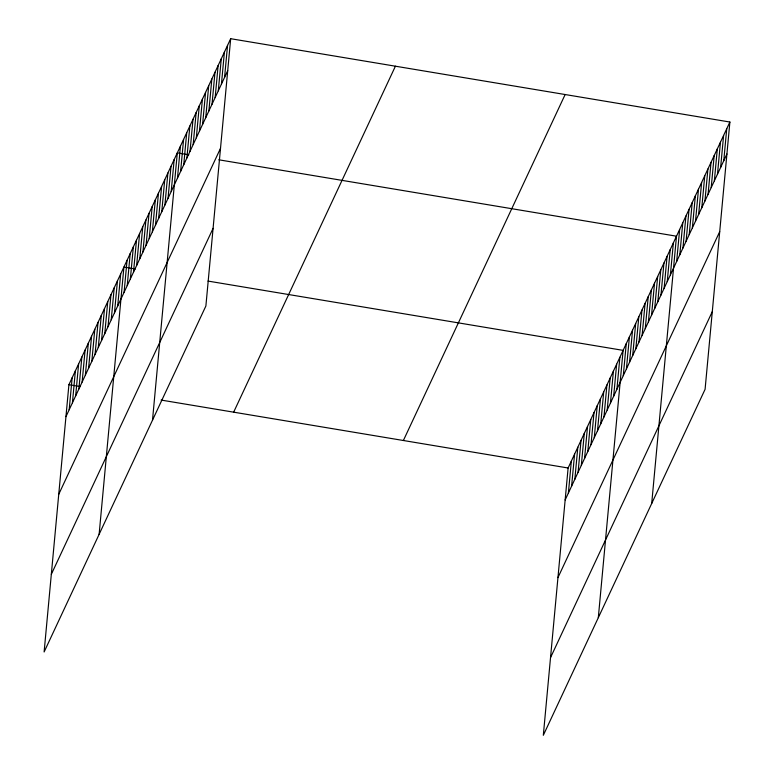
<?xml version="1.0" encoding="UTF-8"?>
<svg xmlns="http://www.w3.org/2000/svg" width="774" height="774" viewBox="0 0 774 774"><rect width="100%" height="100%" fill="white"/><g stroke="black" fill="none" stroke-linecap="round" stroke-linejoin="round"><path stroke-width="1.16" d="M230.681 38.7L68.915 384.678L44.118 651.969L205.884 306.001L230.681 38.7L729.882 122.031L705.085 389.322L543.319 735.3L568.116 467.999L729.882 122.031M69.186 409.717L72.156 377.751M72.427 402.799L75.388 370.833M75.659 395.882L78.619 363.915M78.89 388.964L81.86 356.998M82.131 382.046L85.092 350.08M85.363 375.119L88.333 343.153M88.604 368.201L91.564 336.235M91.835 361.284L94.796 329.318M95.067 354.366L98.037 322.4M98.308 347.449L101.268 315.482M101.539 340.521L104.509 308.565M104.78 333.604L107.741 301.637M108.012 326.686L110.972 294.72M111.243 319.768L114.213 287.802M114.484 312.851L117.445 280.885M117.716 305.933L120.686 273.967M99.12 534.341L123.917 267.04L135.44 268.965M124.092 292.291L127.062 260.325M127.236 285.577L130.196 253.611M130.371 278.863L133.341 246.896M133.515 272.148L136.476 240.182M136.65 265.434L139.62 233.467M139.794 258.709L142.755 226.743M142.938 251.995L145.899 220.029M146.073 245.281L149.043 213.314M149.218 238.566L152.178 206.6M152.352 231.852L155.322 199.886M155.497 225.137L158.457 193.171M158.631 218.413L161.602 186.447M161.776 211.699L164.736 179.732M164.91 204.984L167.881 173.018M168.055 198.27L171.025 166.304M171.199 191.555L174.16 159.589M152.507 420.166L177.304 152.875L188.817 154.79M177.478 178.126L180.439 146.16M180.613 171.402L183.583 139.436M183.757 164.688L186.718 132.722M186.892 157.973L189.862 126.007M190.036 151.259L193.007 119.293M193.181 144.544L196.141 112.578M196.315 137.83L199.286 105.864M199.46 131.106L202.42 99.14M202.595 124.391L205.565 92.425M205.739 117.677L208.699 85.711M208.874 110.963L211.844 78.996M212.018 104.248L214.988 72.282M215.162 97.534L218.123 65.567M218.297 90.81L221.267 58.843M221.441 84.095L224.402 52.129M224.576 77.381L227.546 45.414M568.387 493.048L571.347 461.081M571.618 486.13L574.579 454.164M574.85 479.212L577.82 447.246M578.091 472.295L581.051 440.329M581.322 465.368L584.293 433.401M584.564 458.45L587.524 426.484M587.795 451.532L590.755 419.566M591.026 444.615L593.997 412.648M594.268 437.697L597.228 405.731M597.499 430.77L600.469 398.803M600.74 423.852L603.701 391.886M603.972 416.934L606.932 384.968M607.203 410.017L610.173 378.051M610.444 403.099L613.405 371.133M613.676 396.172L616.646 364.206M616.917 389.254L619.877 357.288M598.312 617.671L623.109 350.37L208.013 281.078M623.293 375.622L626.253 343.656M626.427 368.908L629.397 336.942M629.572 362.193L632.532 330.227M632.706 355.469L635.677 323.503M635.851 348.755L638.811 316.789M638.985 342.04L641.956 310.074M642.13 335.326L645.09 303.36M645.264 328.611L648.235 296.645M648.409 321.897L651.379 289.931M651.553 315.173L654.514 283.207M654.688 308.458L657.658 276.492M657.832 301.744L660.793 269.778M660.967 295.029L663.937 263.063M664.111 288.315L667.072 256.349M667.246 281.601L670.216 249.634M670.39 274.886L673.361 242.92M651.698 503.497L676.495 236.196L218.771 159.792M676.669 261.448L679.64 229.481M679.814 254.733L682.774 222.767M682.949 248.019L685.919 216.052M686.093 241.304L689.054 209.338M689.228 234.59L692.198 202.624M692.372 227.866L695.333 195.899M695.516 221.151L698.477 189.185M698.651 214.437L701.621 182.47M701.795 207.722L704.756 175.756M704.93 201.008L707.9 169.042M708.075 194.293L711.035 162.327M711.209 187.569L714.179 155.603M714.354 180.855L717.314 148.889M717.498 174.14L720.459 142.174M720.633 167.426L723.603 135.46M723.777 160.711L726.738 128.745M65.954 416.644L227.72 70.666M58.747 494.296L220.513 148.327M51.326 574.308L213.092 228.34M233.651 412.174L395.417 66.196M403.38 440.503L565.146 94.525M565.146 499.965L726.912 153.997M557.938 577.627L719.714 231.649M550.517 657.639L712.283 311.67M68.915 384.678L80.438 386.594M161.079 400.061L568.116 467.999"/></g></svg>
